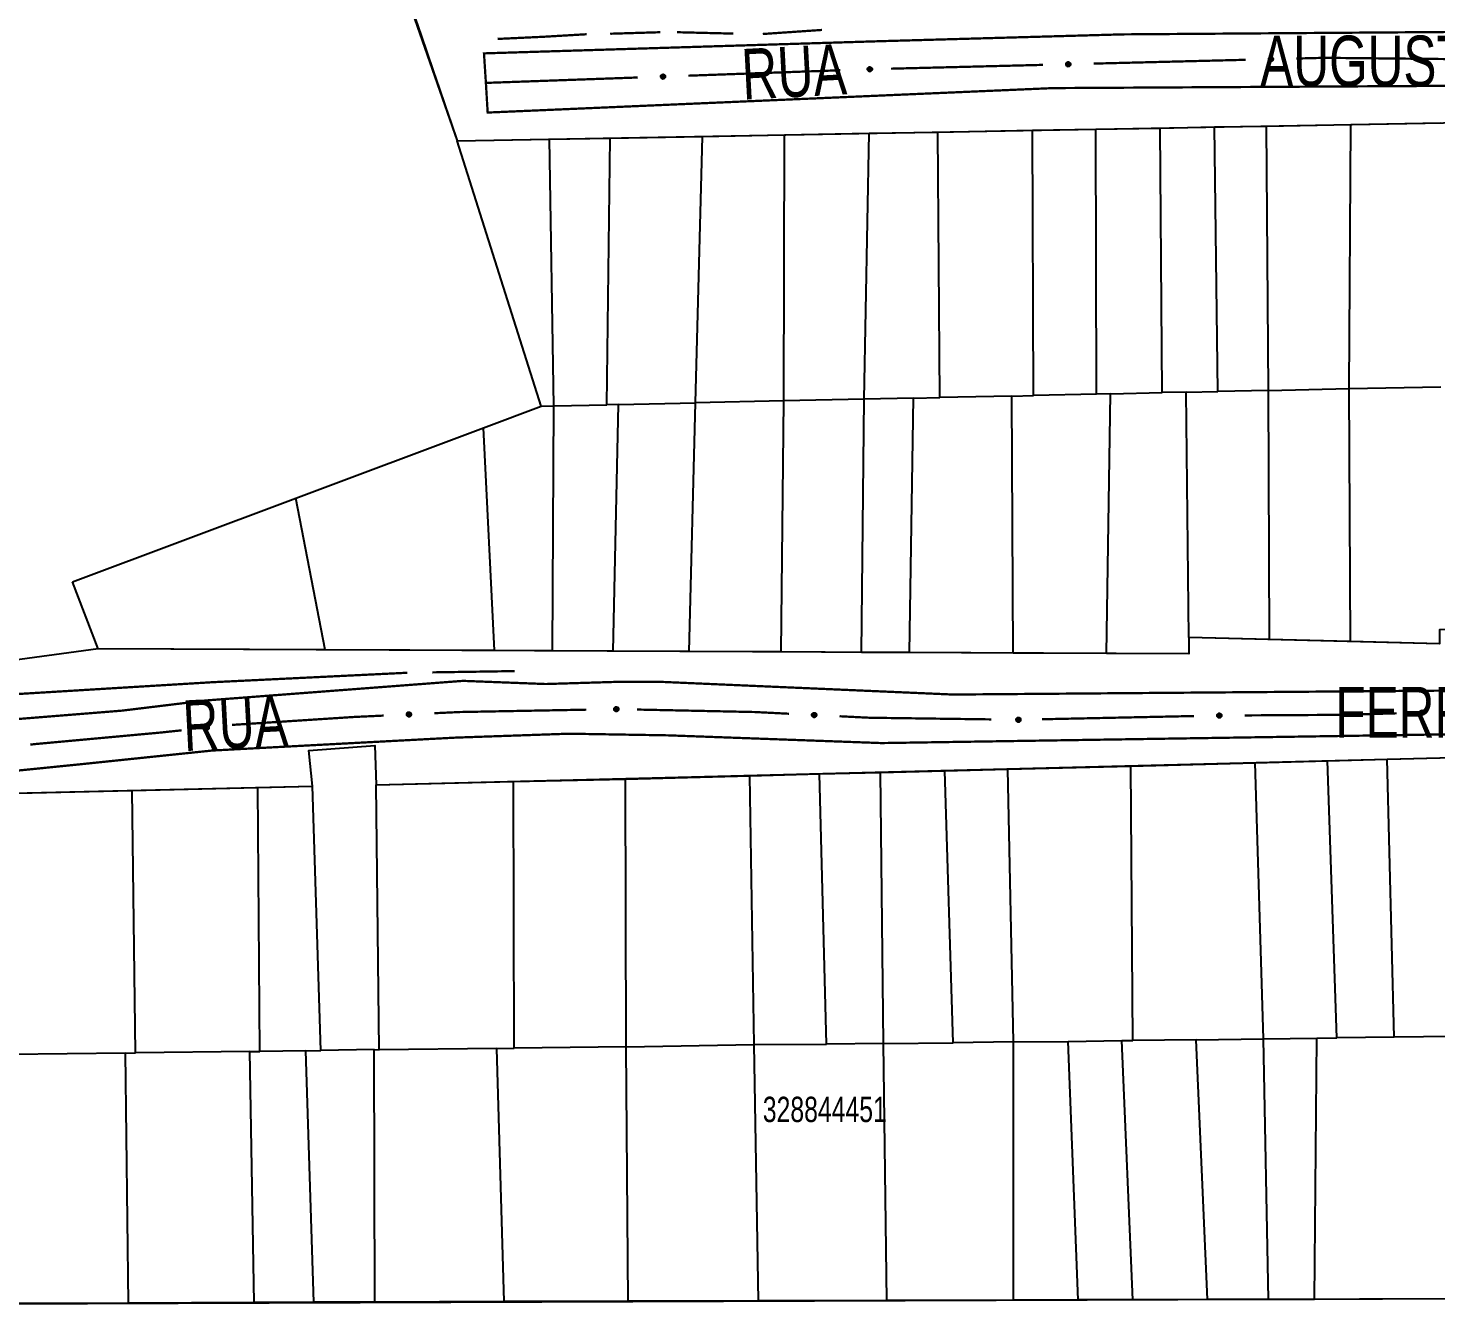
# Model space of a CAD drawing. Extents: x 203614 to 206284, y 4847494 to 4848495.
# Drawn here: x 204349.1 to 204460.2, y 4848022.1 to 4848123.5 of the extents above; entities that cross this region are included whole.
import ezdxf

# ---------------------------------------------------------------- set-up
doc = ezdxf.new("R2010")
doc.units = 0
doc.header["$LTSCALE"] = 1.5
doc.header["$MEASUREMENT"] = 0
doc.linetypes.add('PHANTOMX2', pattern=[5, 2.5, -0.5, 0.5, -0.5, 0.5, -0.5])
for name, color, linetype in [('CD-MALHA-LOTES', 40, 'CONTINUOUS'), ('CD_TXT_QUADRA', 7, 'CONTINUOUS'), ('HD-VALAS-DRENOS', 170, 'CONTINUOUS'), ('RU-QUADRAS', 210, 'CONTINUOUS'), ('SV-EIXO-RUA-N-PAV', 6, 'CONTINUOUS'), ('SV-RUA-NAO-PAV-S-GUIA-C-GUIA', 7, 'PHANTOMX2'), ('SV-TXT-RUA-N-PAV-S-GUIA-C-GUIA', 7, 'CONTINUOUS')]:
    doc.layers.add(name, color=color, linetype=linetype)
doc.styles.add('ARIAL', font='ARIAL.TTF')

msp = doc.modelspace()

# ---------------------------------------------------------------- linework, layer by layer
at = {"layer": 'CD-MALHA-LOTES', "flags": 128}
for points in [[(204379.43, 4848124.79), (204383, 4848114.6)], [(204420.94, 4848115.29), (204428.42, 4848115.43)], [(204428.42, 4848115.43), (204433.41, 4848115.52)], [(204428.48, 4848094.5), (204428.42, 4848115.43)], [(204433.41, 4848115.52), (204438.5, 4848115.61)], [(204433.47, 4848094.61), (204433.41, 4848115.52)], [(204438.5, 4848115.61), (204442.78, 4848115.69)], [(204438.65, 4848094.73), (204438.5, 4848115.61)], [(204442.78, 4848115.69), (204446.87, 4848115.76)], [(204443.04, 4848094.81), (204442.78, 4848115.69)], [(204446.87, 4848115.76), (204453.55, 4848115.89)], [(204447.03, 4848094.9), (204446.87, 4848115.76)], [(204453.41, 4848095.04), (204453.55, 4848115.89)], [(204453.55, 4848115.89), (204460.64, 4848116.01)], [(204383, 4848114.6), (204390.28, 4848114.73)], [(204389.63, 4848093.66), (204383, 4848114.6)], [(204390.28, 4848114.73), (204395.07, 4848114.8)], [(204390.63, 4848093.68), (204390.28, 4848114.73)], [(204394.82, 4848093.77), (204395.07, 4848114.8)], [(204395.07, 4848114.8), (204402.35, 4848114.95)], [(204401.8, 4848093.92), (204402.35, 4848114.95)], [(204402.35, 4848114.95), (204408.83, 4848115.07)], [(204408.78, 4848094.07), (204408.83, 4848115.07)], [(204408.83, 4848115.07), (204415.51, 4848115.19)], [(204415.12, 4848094.21), (204415.51, 4848115.19)], [(204415.51, 4848115.19), (204420.94, 4848115.29)], [(204421.1, 4848094.34), (204420.94, 4848115.29)], [(204419.01, 4848094.29), (204415.12, 4848094.21)], [(204418.7, 4848074.21), (204419.01, 4848094.29)], [(204419.01, 4848094.29), (204421.1, 4848094.34)], [(204426.78, 4848094.46), (204421.1, 4848094.34)], [(204426.78, 4848094.46), (204428.48, 4848094.5)], [(204426.88, 4848074.17), (204426.78, 4848094.46)], [(204433.47, 4848094.61), (204428.48, 4848094.5)], [(204434.56, 4848094.63), (204433.47, 4848094.61)], [(204434.26, 4848074.14), (204434.56, 4848094.63)], [(204434.56, 4848094.63), (204438.65, 4848094.73)], [(204440.55, 4848094.76), (204438.65, 4848094.73)], [(204440.55, 4848094.76), (204443.04, 4848094.81)], [(204440.75, 4848075.41), (204440.55, 4848094.76)], [(204447.03, 4848094.9), (204443.04, 4848094.81)], [(204447.03, 4848094.9), (204453.41, 4848095.04)], [(204447.13, 4848075.25), (204447.03, 4848094.9)], [(204453.41, 4848095.04), (204460.64, 4848095.19)], [(204453.51, 4848075.08), (204453.41, 4848095.04)], [(204385.07, 4848091.95), (204389.63, 4848093.66)], [(204389.63, 4848093.66), (204390.63, 4848093.68)], [(204390.53, 4848074.34), (204390.63, 4848093.68)], [(204390.63, 4848093.68), (204394.82, 4848093.77)], [(204395.72, 4848093.79), (204394.82, 4848093.77)], [(204395.32, 4848074.32), (204395.72, 4848093.79)], [(204395.72, 4848093.79), (204401.8, 4848093.92)], [(204401.3, 4848074.29), (204401.8, 4848093.92)], [(204408.78, 4848094.07), (204401.8, 4848093.92)], [(204408.58, 4848074.26), (204408.78, 4848094.07)], [(204415.12, 4848094.21), (204408.78, 4848094.07)], [(204414.91, 4848074.23), (204415.12, 4848094.21)], [(204370.26, 4848086.4), (204385.07, 4848091.95)], [(204385.94, 4848074.37), (204385.07, 4848091.95)], [(204352.63, 4848079.79), (204370.26, 4848086.4)], [(204372.58, 4848074.43), (204370.26, 4848086.4)], [(204354.66, 4848074.51), (204352.63, 4848079.79)], [(204440.75, 4848075.41), (204440.75, 4848074.11)], [(204447.13, 4848075.25), (204440.75, 4848075.41)], [(204354.66, 4848074.51), (204313.29, 4848068.88)], [(204372.58, 4848074.43), (204354.66, 4848074.51)], [(204385.94, 4848074.37), (204372.58, 4848074.43)], [(204390.53, 4848074.34), (204385.94, 4848074.37)], [(204395.32, 4848074.32), (204390.53, 4848074.34)], [(204401.3, 4848074.29), (204395.32, 4848074.32)], [(204408.58, 4848074.26), (204401.3, 4848074.29)], [(204414.91, 4848074.23), (204408.58, 4848074.26)], [(204418.7, 4848074.21), (204414.91, 4848074.23)], [(204453.51, 4848075.08), (204447.13, 4848075.25)], [(204460.54, 4848074.91), (204453.51, 4848075.08)], [(204426.88, 4848074.17), (204418.7, 4848074.21)], [(204434.26, 4848074.14), (204426.88, 4848074.17)], [(204440.75, 4848074.11), (204434.26, 4848074.14)], [(204371.29, 4848066.49), (204376.5, 4848066.88)], [(204371.58, 4848063.66), (204371.29, 4848066.49)], [(204376.5, 4848066.88), (204376.59, 4848063.77)], [(204436.18, 4848065.26), (204445.99, 4848065.52)], [(204445.99, 4848065.52), (204451.69, 4848065.66)], [(204446.64, 4848043.72), (204445.99, 4848065.52)], [(204451.69, 4848065.66), (204456.4, 4848065.79)], [(204452.43, 4848043.8), (204451.69, 4848065.66)], [(204456.4, 4848065.79), (204476.14, 4848066.3)], [(204456.95, 4848043.85), (204456.4, 4848065.79)], [(204387.44, 4848064.03), (204396.28, 4848064.23)], [(204396.28, 4848064.23), (204406.1, 4848064.49)], [(204396.33, 4848043.1), (204396.28, 4848064.23)], [(204406.1, 4848064.49), (204411.59, 4848064.63)], [(204406.44, 4848043.27), (204406.1, 4848064.49)], [(204411.59, 4848064.63), (204416.4, 4848064.75)], [(204412.14, 4848043.3), (204411.59, 4848064.63)], [(204416.4, 4848064.75), (204421.5, 4848064.88)], [(204416.65, 4848043.35), (204416.4, 4848064.75)], [(204421.5, 4848064.88), (204426.46, 4848065.01)], [(204422.15, 4848043.42), (204421.5, 4848064.88)], [(204426.46, 4848065.01), (204436.18, 4848065.26)], [(204426.91, 4848043.48), (204426.46, 4848065.01)], [(204436.34, 4848043.6), (204436.18, 4848065.26)], [(204347.19, 4848063.09), (204357.35, 4848063.33)], [(204357.35, 4848063.33), (204367.26, 4848063.56)], [(204357.6, 4848042.62), (204357.35, 4848063.33)], [(204367.26, 4848063.56), (204371.58, 4848063.66)], [(204367.42, 4848042.74), (204367.26, 4848063.56)], [(204372.23, 4848042.8), (204371.58, 4848063.66)], [(204376.59, 4848063.77), (204387.44, 4848064.03)], [(204376.84, 4848042.86), (204376.59, 4848063.77)], [(204387.49, 4848042.99), (204387.44, 4848064.03)], [(204396.33, 4848043.1), (204406.44, 4848043.27)], [(204406.44, 4848043.27), (204412.14, 4848043.3)], [(204406.78, 4848023.06), (204406.44, 4848043.27)], [(204416.65, 4848043.35), (204412.14, 4848043.3)], [(204416.65, 4848043.35), (204422.15, 4848043.42)], [(204416.9, 4848023.08), (204416.65, 4848043.35)], [(204426.91, 4848043.48), (204422.15, 4848043.42)], [(204426.91, 4848043.48), (204431.23, 4848043.53)], [(204426.91, 4848023.11), (204426.91, 4848043.48)], [(204431.23, 4848043.53), (204435.45, 4848043.59)], [(204432.01, 4848023.12), (204431.23, 4848043.53)], [(204435.45, 4848043.59), (204436.34, 4848043.6)], [(204436.33, 4848023.13), (204435.45, 4848043.59)], [(204441.34, 4848043.66), (204436.34, 4848043.6)], [(204441.34, 4848043.66), (204446.64, 4848043.72)], [(204442.22, 4848023.15), (204441.34, 4848043.66)], [(204446.64, 4848043.72), (204450.86, 4848043.78)], [(204447.03, 4848023.16), (204446.64, 4848043.72)], [(204450.67, 4848023.17), (204450.86, 4848043.78)], [(204450.86, 4848043.78), (204452.43, 4848043.8)], [(204456.95, 4848043.85), (204452.43, 4848043.8)], [(204468.52, 4848044), (204456.95, 4848043.85)], [(204356.82, 4848042.61), (204347.59, 4848042.49)], [(204356.82, 4848042.61), (204357.6, 4848042.62)], [(204357.06, 4848022.87), (204356.82, 4848042.61)], [(204366.63, 4848042.73), (204357.6, 4848042.62)], [(204366.63, 4848042.73), (204367.42, 4848042.74)], [(204366.97, 4848022.92), (204366.63, 4848042.73)], [(204371.05, 4848042.78), (204367.42, 4848042.74)], [(204371.05, 4848042.78), (204372.23, 4848042.8)], [(204371.69, 4848022.94), (204371.05, 4848042.78)], [(204376.45, 4848042.88), (204372.23, 4848042.8)], [(204376.45, 4848042.88), (204376.84, 4848042.86)], [(204376.5, 4848022.96), (204376.45, 4848042.88)], [(204386.12, 4848042.97), (204376.84, 4848042.86)], [(204386.12, 4848042.97), (204387.49, 4848042.99)], [(204386.71, 4848023), (204386.12, 4848042.97)], [(204396.33, 4848043.1), (204387.49, 4848042.99)], [(204396.48, 4848023.03), (204396.33, 4848043.1)], [(204426.91, 4848023.11), (204416.9, 4848023.08)], [(204432.01, 4848023.12), (204426.91, 4848023.11)], [(204436.33, 4848023.13), (204432.01, 4848023.12)], [(204442.22, 4848023.15), (204436.33, 4848023.13)], [(204447.03, 4848023.16), (204442.22, 4848023.15)], [(204450.67, 4848023.17), (204447.03, 4848023.16)], [(204461.41, 4848023.2), (204450.67, 4848023.17)], [(204357.06, 4848022.87), (204347.14, 4848022.83)], [(204366.97, 4848022.92), (204357.06, 4848022.87)], [(204371.69, 4848022.94), (204366.97, 4848022.92)], [(204376.5, 4848022.96), (204371.69, 4848022.94)], [(204386.71, 4848023), (204376.5, 4848022.96)], [(204396.48, 4848023.03), (204386.71, 4848023)], [(204406.78, 4848023.06), (204396.48, 4848023.03)], [(204416.9, 4848023.08), (204406.78, 4848023.06)]]:
    msp.add_lwpolyline(points, dxfattribs=at)
at = {"layer": 'HD-VALAS-DRENOS', "const_width": 0.18, "flags": 128}
for points in [[(204399.04, 4848123.17), (204395.07, 4848123.05)], [(204404.8, 4848123.06), (204400.35, 4848123.17)], [(204411.79, 4848123.35), (204407.12, 4848123.03)], [(204393.21, 4848123.01), (204389.8, 4848122.81), (204386.18, 4848122.64)], [(204379.06, 4848072.62), (204363.62, 4848071.87), (204344.83, 4848070.73), (204324.58, 4848068.64)], [(204387.52, 4848072.75), (204381.03, 4848072.65)]]:
    msp.add_lwpolyline(points, dxfattribs=at)
at = {"layer": 'RU-QUADRAS', "color": 6, "linetype": 'Continuous'}
msp.add_lwpolyline([(204636.99, 4848403.78), (204541.45, 4848208.36), (204354.68, 4848203.82, 0.0130188012), (204383, 4848114.6), (204492.56, 4848116.6), (204492.76, 4848095.75), (204490.96, 4848095.85), (204490.96, 4848077.3), (204460.54, 4848076), (204460.54, 4848074.91), (204440.75, 4848075.41), (204440.75, 4848074.11), (204354.66, 4848074.51), (204313.29, 4848068.88), (204220.69, 4848038.65)], format="xyb", dxfattribs=at)
msp.add_lwpolyline([(204296, 4848056.97), (204316.71, 4848057.66), (204316.37, 4848062.37), (204371.58, 4848063.66), (204371.29, 4848066.49), (204376.5, 4848066.88), (204376.59, 4848063.77), (204476.14, 4848066.3), (204461.41, 4848023.2), (204296.39, 4848022.61)], close=True, dxfattribs=at)
at = {"layer": 'SV-EIXO-RUA-N-PAV', "const_width": 0.18, "flags": 128}
for points in [[(204433.235218, 4848120.692739), (204445.231451, 4848120.993398)], [(204449.230195, 4848121.093618), (204451.229567, 4848121.143727)], [(204451.229567, 4848121.143727), (204451.48, 4848121.15)], [(204451.48, 4848121.15), (204461.228978, 4848121.050263)], [(204401.249853, 4848119.739749), (204413.242242, 4848120.16706)], [(204417.24024, 4848120.291861), (204429.236473, 4848120.59252)], [(204385.26, 4848119.17), (204397.252389, 4848119.597312)], [(204383.2, 4848069.52), (204393.18522, 4848069.705813)], [(204397.184449, 4848069.715785), (204406.182453, 4848069.526262)], [(204365.32, 4848068.51), (204374.197431, 4848069.087547)], [(204374.197431, 4848069.087547), (204374.85, 4848069.13)], [(204374.85, 4848069.13), (204377.193497, 4848069.239457)], [(204381.189141, 4848069.426081), (204383.186963, 4848069.519393)], [(204383.186963, 4848069.519393), (204383.2, 4848069.52)], [(204406.182453, 4848069.526262), (204406.48, 4848069.52)], [(204406.48, 4848069.52), (204409.179053, 4848069.385792)], [(204413.174117, 4848069.187142), (204415.171649, 4848069.087817)], [(204415.171649, 4848069.087817), (204415.53, 4848069.07)], [(204415.53, 4848069.07), (204425.170316, 4848068.938945)], [(204429.169698, 4848068.949679), (204441.166996, 4848069.204288)], [(204445.166577, 4848069.253779), (204452.166453, 4848069.295416)], [(204452.166453, 4848069.295416), (204452.94, 4848069.3)], [(204452.94, 4848069.3), (204457.164762, 4848069.419062)], [(204349.77, 4848067), (204359.249906, 4848067.869717)], [(204359.249906, 4848067.869717), (204359.58, 4848067.9)], [(204359.58, 4848067.9), (204361.239177, 4848068.076324)], [(204365.216779, 4848068.499032), (204365.32, 4848068.51)], [(204349.29232, 4848066.950078), (204349.77, 4848067)]]:
    msp.add_lwpolyline(points, dxfattribs=at)
at = {"layer": 'SV-EIXO-RUA-N-PAV', "flags": 128}
for points in [[(204447.084429, 4848121.149954), (204447.11763, 4848121.185867), (204447.153508, 4848121.209944), (204447.189212, 4848121.221412), (204447.223405, 4848121.223319), (204447.258606, 4848121.22133), (204447.293653, 4848121.211495), (204447.330134, 4848121.191963), (204447.366393, 4848121.158911), (204447.388642, 4848121.120537), (204447.401758, 4848121.086135), (204447.4058, 4848121.050595), (204447.403295, 4848121.016431), (204447.391875, 4848120.980364), (204447.37172, 4848120.943587), (204447.337603, 4848120.907931), (204447.302267, 4848120.884569), (204447.267441, 4848120.874383), (204447.231686, 4848120.870546), (204447.195773, 4848120.873007), (204447.161425, 4848120.882859), (204447.124434, 4848120.903219), (204447.089687, 4848120.937359), (204447.065984, 4848120.972336), (204447.055312, 4848121.00701), (204447.052327, 4848121.042296), (204447.053892, 4848121.077626), (204447.062311, 4848121.113268), (204447.084429, 4848121.149954)], [(204399.103612, 4848119.773425), (204399.136431, 4848119.809686), (204399.172053, 4848119.83414), (204399.207634, 4848119.845985), (204399.241805, 4848119.848253), (204399.277025, 4848119.846636), (204399.312174, 4848119.837172), (204399.348859, 4848119.818026), (204399.385466, 4848119.785359), (204399.408118, 4848119.747221), (204399.421597, 4848119.712959), (204399.426013, 4848119.677464), (204399.423869, 4848119.643276), (204399.412831, 4848119.60709), (204399.393065, 4848119.570103), (204399.359326, 4848119.534089), (204399.324239, 4848119.510354), (204399.289523, 4848119.499801), (204399.253811, 4848119.495587), (204399.217874, 4848119.497668), (204399.183424, 4848119.507158), (204399.146219, 4848119.527126), (204399.111114, 4848119.560897), (204399.087043, 4848119.595622), (204399.076005, 4848119.630181), (204399.072648, 4848119.665433), (204399.07384, 4848119.700778), (204399.081883, 4848119.736507), (204399.103612, 4848119.773425)], [(204415.423607, 4848120.356446), (204415.456807, 4848120.392359), (204415.492685, 4848120.416436), (204415.528389, 4848120.427904), (204415.562582, 4848120.429811), (204415.597783, 4848120.427822), (204415.63283, 4848120.417987), (204415.669311, 4848120.398455), (204415.705571, 4848120.365403), (204415.727819, 4848120.327029), (204415.740935, 4848120.292627), (204415.744977, 4848120.257087), (204415.742472, 4848120.222923), (204415.731052, 4848120.186856), (204415.710897, 4848120.150079), (204415.67678, 4848120.114423), (204415.641444, 4848120.091061), (204415.606618, 4848120.080875), (204415.570863, 4848120.077038), (204415.53495, 4848120.079499), (204415.500603, 4848120.089351), (204415.463611, 4848120.109711), (204415.428865, 4848120.143851), (204415.405161, 4848120.178828), (204415.394489, 4848120.213502), (204415.391504, 4848120.248788), (204415.393069, 4848120.284118), (204415.401489, 4848120.31976), (204415.423607, 4848120.356446)], [(204431.089452, 4848120.749076), (204431.122653, 4848120.784989), (204431.158531, 4848120.809065), (204431.194235, 4848120.820533), (204431.228428, 4848120.822441), (204431.263628, 4848120.820452), (204431.298676, 4848120.810617), (204431.335157, 4848120.791085), (204431.371416, 4848120.758033), (204431.393665, 4848120.719658), (204431.406781, 4848120.685256), (204431.410822, 4848120.649716), (204431.408318, 4848120.615553), (204431.396898, 4848120.579485), (204431.376743, 4848120.542709), (204431.342625, 4848120.507053), (204431.30729, 4848120.48369), (204431.272464, 4848120.473504), (204431.236709, 4848120.469667), (204431.200796, 4848120.472128), (204431.166448, 4848120.481981), (204431.129457, 4848120.50234), (204431.09471, 4848120.536481), (204431.071006, 4848120.571458), (204431.060334, 4848120.606131), (204431.057349, 4848120.641417), (204431.058915, 4848120.676748), (204431.067334, 4848120.71239), (204431.089452, 4848120.749076)], [(204395.418669, 4848069.863082), (204395.45349, 4848069.897426), (204395.49044, 4848069.919823), (204395.526635, 4848069.929633), (204395.560879, 4848069.929962), (204395.595951, 4848069.926353), (204395.630508, 4848069.914912), (204395.666049, 4848069.893719), (204395.700747, 4848069.859031), (204395.721202, 4848069.819671), (204395.732719, 4848069.784701), (204395.735118, 4848069.749013), (204395.73104, 4848069.715001), (204395.71797, 4848069.679498), (204395.696141, 4848069.64369), (204395.660416, 4848069.609645), (204395.624041, 4848069.587936), (204395.588783, 4848069.579367), (204395.552889, 4848069.577182), (204395.517127, 4848069.581296), (204395.48327, 4848069.592721), (204395.447257, 4848069.614765), (204395.414121, 4848069.65047), (204395.392055, 4848069.686503), (204395.382993, 4848069.721632), (204395.381638, 4848069.757018), (204395.38483, 4848069.792239), (204395.394884, 4848069.827455), (204395.418669, 4848069.863082)], [(204379.042659, 4848069.436026), (204379.075076, 4848069.472649), (204379.110425, 4848069.497495), (204379.145873, 4848069.509732), (204379.180016, 4848069.512378), (204379.215252, 4848069.511151), (204379.250504, 4848069.502076), (204379.287398, 4848069.483336), (204379.324364, 4848069.451076), (204379.347436, 4848069.413191), (204379.361293, 4848069.379081), (204379.366102, 4848069.343636), (204379.364336, 4848069.309427), (204379.353698, 4848069.273121), (204379.334343, 4848069.235917), (204379.301004, 4848069.199532), (204379.266182, 4848069.175411), (204379.231584, 4848069.164475), (204379.19592, 4848069.159866), (204379.159963, 4848069.16155), (204379.12541, 4848069.170658), (204379.087987, 4848069.190214), (204379.052511, 4848069.223595), (204379.028057, 4848069.258051), (204379.016638, 4848069.292486), (204379.012891, 4848069.3277), (204379.013692, 4848069.363055), (204379.021339, 4848069.398871), (204379.042659, 4848069.436026)], [(204411.038548, 4848069.403547), (204411.074338, 4848069.436881), (204411.111914, 4848069.458211), (204411.148374, 4848069.466981), (204411.182614, 4848069.46633), (204411.217568, 4848069.461719), (204411.251783, 4848069.449294), (204411.286704, 4848069.427092), (204411.320394, 4848069.391425), (204411.339715, 4848069.351496), (204411.350226, 4848069.316211), (204411.351602, 4848069.280468), (204411.346553, 4848069.246587), (204411.332472, 4848069.211473), (204411.309627, 4848069.176304), (204411.272943, 4848069.143296), (204411.235961, 4848069.122637), (204411.200472, 4848069.11508), (204411.16453, 4848069.113923), (204411.128901, 4848069.119059), (204411.095385, 4848069.131449), (204411.060017, 4848069.154514), (204411.027917, 4848069.191153), (204411.006891, 4848069.227803), (204410.998838, 4848069.263176), (204410.998496, 4848069.298587), (204411.002695, 4848069.333702), (204411.013753, 4848069.368616), (204411.038548, 4848069.403547)], [(204427.154016, 4848069.017007), (204427.187354, 4848069.052793), (204427.223325, 4848069.076731), (204427.259072, 4848069.088062), (204427.293272, 4848069.089838), (204427.328465, 4848069.087714), (204427.363475, 4848069.077745), (204427.39988, 4848069.058073), (204427.436013, 4848069.024882), (204427.458114, 4848068.986422), (204427.471097, 4848068.95197), (204427.475003, 4848068.916415), (204427.472367, 4848068.882261), (204427.460809, 4848068.846238), (204427.440513, 4848068.809539), (204427.406259, 4848068.774014), (204427.370833, 4848068.750788), (204427.335969, 4848068.740736), (204427.300199, 4848068.737036), (204427.264296, 4848068.739635), (204427.229987, 4848068.749619), (204427.193073, 4848068.77012), (204427.158458, 4848068.804394), (204427.134889, 4848068.839461), (204427.12435, 4848068.874176), (204427.1215, 4848068.909473), (204427.123201, 4848068.944797), (204427.131758, 4848068.980407), (204427.154016, 4848069.017007)], [(204443.022279, 4848069.351107), (204443.05616, 4848069.386379), (204443.092492, 4848069.409766), (204443.128408, 4848069.42055), (204443.162631, 4848069.421803), (204443.197788, 4848069.419142), (204443.232641, 4848069.408639), (204443.268742, 4848069.388414), (204443.304363, 4848069.354675), (204443.325874, 4848069.315882), (204443.33833, 4848069.281236), (204443.341692, 4848069.245625), (204443.338535, 4848069.211516), (204443.326428, 4848069.175673), (204443.305574, 4848069.139289), (204443.270782, 4848069.104291), (204443.235006, 4848069.081608), (204443.199992, 4848069.072089), (204443.16417, 4848069.068936), (204443.128311, 4848069.072083), (204443.094158, 4848069.08259), (204443.057562, 4848069.103653), (204443.023474, 4848069.138451), (204443.000443, 4848069.173874), (204442.990436, 4848069.208745), (204442.988125, 4848069.244082), (204442.990365, 4848069.279376), (204442.999465, 4848069.314851), (204443.022279, 4848069.351107)], [(204459.017244, 4848069.581393), (204459.050332, 4848069.617409), (204459.086135, 4848069.641598), (204459.121803, 4848069.653177), (204459.15599, 4848069.655191), (204459.191197, 4848069.653312), (204459.226274, 4848069.643586), (204459.262816, 4848069.624168), (204459.299178, 4848069.591229), (204459.321546, 4848069.552924), (204459.33477, 4848069.518563), (204459.338922, 4848069.483036), (204459.336524, 4848069.448865), (204459.325216, 4848069.412762), (204459.305176, 4848069.375923), (204459.27117, 4848069.340161), (204459.235907, 4848069.316688), (204459.201113, 4848069.306394), (204459.165371, 4848069.302445), (204459.12945, 4848069.304794), (204459.095072, 4848069.31454), (204459.058017, 4848069.334784), (204459.023164, 4848069.368815), (204458.999352, 4848069.403718), (204458.988572, 4848069.438359), (204458.985477, 4848069.473635), (204458.986932, 4848069.50897), (204458.99524, 4848069.544639), (204459.017244, 4848069.581393)], [(204363.073469, 4848068.381958), (204363.103663, 4848068.420434), (204363.13748, 4848068.447329), (204363.172141, 4848068.461642), (204363.206069, 4848068.466303), (204363.241315, 4848068.467163), (204363.277042, 4848068.460189), (204363.314981, 4848068.443666), (204363.35379, 4848068.413649), (204363.379064, 4848068.377196), (204363.394914, 4848068.343965), (204363.401812, 4848068.308867), (204363.402073, 4848068.274613), (204363.393602, 4848068.237741), (204363.376482, 4848068.199458), (204363.345355, 4848068.161164), (204363.31202, 4848068.135025), (204363.278131, 4848068.122061), (204363.242802, 4848068.11535), (204363.206808, 4848068.114904), (204363.171777, 4848068.121951), (204363.133262, 4848068.139258), (204363.095873, 4848068.170482), (204363.069423, 4848068.203431), (204363.055987, 4848068.23713), (204363.050163, 4848068.27206), (204363.048871, 4848068.307401), (204363.054385, 4848068.343607), (204363.073469, 4848068.381958)]]:
    msp.add_lwpolyline(points, close=True, dxfattribs=at)
for points in [[(204447.052327, 4848121.042296), (204447.401758, 4848121.086135)], [(204447.053892, 4848121.077626), (204447.388642, 4848121.120537)], [(204447.055312, 4848121.00701), (204447.4058, 4848121.050595)], [(204447.056427, 4848121.024286), (204447.402086, 4848121.065708)], [(204447.056868, 4848121.061151), (204447.390182, 4848121.104994)], [(204447.062311, 4848121.113268), (204447.366393, 4848121.158911)], [(204447.062834, 4848121.095424), (204447.372924, 4848121.14005)], [(204447.064136, 4848120.988991), (204447.401543, 4848121.032936)], [(204447.065984, 4848120.972336), (204447.403295, 4848121.016431)], [(204447.074256, 4848121.129834), (204447.344788, 4848121.173468)], [(204447.08003, 4848120.9539), (204447.392883, 4848120.99723)], [(204447.084429, 4848121.149954), (204447.330134, 4848121.191963)], [(204447.089687, 4848120.937359), (204447.391875, 4848120.980364)], [(204447.103309, 4848121.168781), (204447.304511, 4848121.201123)], [(204447.110861, 4848120.921914), (204447.378767, 4848120.961388)], [(204447.11763, 4848121.185867), (204447.293653, 4848121.211495)], [(204447.124434, 4848120.903219), (204447.37172, 4848120.943587)], [(204447.138023, 4848121.19968), (204447.267304, 4848121.215205)], [(204447.148375, 4848120.895556), (204447.346917, 4848120.925101)], [(204447.153508, 4848121.209944), (204447.258606, 4848121.22133)], [(204447.161425, 4848120.882859), (204447.337603, 4848120.907931)], [(204447.182922, 4848120.878677), (204447.313533, 4848120.8956)], [(204399.081883, 4848119.736507), (204399.385466, 4848119.785359)], [(204399.093651, 4848119.753199), (204399.363707, 4848119.799687)], [(204399.103612, 4848119.773425), (204399.348859, 4848119.818026)], [(204399.122291, 4848119.79245), (204399.323141, 4848119.826915)], [(204399.136431, 4848119.809686), (204399.312174, 4848119.837172)], [(204399.156677, 4848119.823714), (204399.285788, 4848119.840603)], [(204399.172053, 4848119.83414), (204399.277025, 4848119.846636)], [(204415.391504, 4848120.248788), (204415.740935, 4848120.292627)], [(204415.393069, 4848120.284118), (204415.727819, 4848120.327029)], [(204415.394489, 4848120.213502), (204415.744977, 4848120.257087)], [(204415.395604, 4848120.230778), (204415.741264, 4848120.2722)], [(204415.396045, 4848120.267643), (204415.729359, 4848120.311486)], [(204415.401489, 4848120.31976), (204415.705571, 4848120.365403)], [(204415.402011, 4848120.301917), (204415.712101, 4848120.346542)], [(204415.403314, 4848120.195483), (204415.74072, 4848120.239428)], [(204415.405161, 4848120.178828), (204415.742472, 4848120.222923)], [(204415.413433, 4848120.336327), (204415.683965, 4848120.379961)], [(204415.419208, 4848120.160393), (204415.73206, 4848120.203722)], [(204415.423607, 4848120.356446), (204415.669311, 4848120.398455)], [(204415.428865, 4848120.143851), (204415.731052, 4848120.186856)], [(204415.442486, 4848120.375273), (204415.643688, 4848120.407615)], [(204415.450038, 4848120.128406), (204415.717944, 4848120.16788)], [(204415.456807, 4848120.392359), (204415.63283, 4848120.417987)], [(204415.463611, 4848120.109711), (204415.710897, 4848120.150079)], [(204415.4772, 4848120.406172), (204415.606482, 4848120.421697)], [(204415.487552, 4848120.102048), (204415.686095, 4848120.131593)], [(204415.492685, 4848120.416436), (204415.597783, 4848120.427822)], [(204415.500603, 4848120.089351), (204415.67678, 4848120.114423)], [(204415.522099, 4848120.085169), (204415.65271, 4848120.102092)], [(204415.53495, 4848120.079499), (204415.641444, 4848120.091061)], [(204431.057349, 4848120.641417), (204431.406781, 4848120.685256)], [(204431.058915, 4848120.676748), (204431.393665, 4848120.719658)], [(204431.060334, 4848120.606131), (204431.410822, 4848120.649716)], [(204431.06145, 4848120.623408), (204431.407109, 4848120.66483)], [(204431.061891, 4848120.660273), (204431.395205, 4848120.704115)], [(204431.067334, 4848120.71239), (204431.371416, 4848120.758033)], [(204431.067857, 4848120.694546), (204431.377947, 4848120.739171)], [(204431.069159, 4848120.588112), (204431.406566, 4848120.632057)], [(204431.071006, 4848120.571458), (204431.408318, 4848120.615553)], [(204431.079279, 4848120.728956), (204431.34981, 4848120.77259)], [(204431.085053, 4848120.553022), (204431.397906, 4848120.596352)], [(204431.089452, 4848120.749076), (204431.335157, 4848120.791085)], [(204431.09471, 4848120.536481), (204431.396898, 4848120.579485)], [(204431.108331, 4848120.767903), (204431.309534, 4848120.800244)], [(204431.115884, 4848120.521036), (204431.38379, 4848120.560509)], [(204431.122653, 4848120.784989), (204431.298676, 4848120.810617)], [(204431.129457, 4848120.50234), (204431.376743, 4848120.542709)], [(204431.143046, 4848120.798802), (204431.272327, 4848120.814326)], [(204431.153398, 4848120.494677), (204431.35194, 4848120.524222)], [(204431.158531, 4848120.809065), (204431.263628, 4848120.820452)], [(204431.166448, 4848120.481981), (204431.342625, 4848120.507053)], [(204431.187945, 4848120.477799), (204431.318556, 4848120.494722)], [(204431.200796, 4848120.472128), (204431.30729, 4848120.48369)], [(204447.195773, 4848120.873007), (204447.302267, 4848120.884569)], [(204399.072648, 4848119.665433), (204399.421597, 4848119.712959)], [(204399.07384, 4848119.700778), (204399.408118, 4848119.747221)], [(204399.076005, 4848119.630181), (204399.426013, 4848119.677464)], [(204399.076938, 4848119.647468), (204399.422141, 4848119.692538)], [(204399.07699, 4848119.684336), (204399.409822, 4848119.731695)], [(204399.082593, 4848119.71867), (204399.392195, 4848119.766567)], [(204399.08502, 4848119.612256), (204399.421943, 4848119.659761)], [(204399.087043, 4848119.595622), (204399.423869, 4848119.643276)], [(204399.101283, 4848119.577336), (204399.413661, 4848119.623966)], [(204399.111114, 4848119.560897), (204399.412831, 4848119.60709)], [(204399.13245, 4848119.545677), (204399.399924, 4848119.587977)], [(204399.146219, 4848119.527126), (204399.393065, 4848119.570103)], [(204399.17024, 4848119.519716), (204399.36846, 4848119.551355)], [(204399.183424, 4848119.507158), (204399.359326, 4848119.534089)], [(204399.204963, 4848119.503203), (204399.335389, 4848119.521504)], [(204399.217874, 4848119.497668), (204399.324239, 4848119.510354)], [(204395.381638, 4848069.757018), (204395.732719, 4848069.784701)], [(204395.38483, 4848069.792239), (204395.721202, 4848069.819671)], [(204395.387044, 4848069.775644), (204395.722025, 4848069.804074)], [(204395.394583, 4848069.809606), (204395.706401, 4848069.839888)], [(204395.394884, 4848069.827455), (204395.700747, 4848069.859031)], [(204395.407579, 4848069.843453), (204395.679835, 4848069.874568)], [(204395.418669, 4848069.863082), (204395.666049, 4848069.893719)], [(204395.438397, 4848069.881019), (204395.640876, 4848069.90405)], [(204395.45349, 4848069.897426), (204395.630508, 4848069.914912)], [(204395.474499, 4848069.910284), (204395.604358, 4848069.919833)], [(204395.49044, 4848069.919823), (204395.595951, 4848069.926353)], [(204379.012891, 4848069.3277), (204379.361293, 4848069.379081)], [(204379.013692, 4848069.363055), (204379.347436, 4848069.413191)], [(204379.016638, 4848069.292486), (204379.366102, 4848069.343636)], [(204379.017024, 4848069.346649), (204379.349312, 4848069.397685)], [(204379.017379, 4848069.309783), (204379.362063, 4848069.358666)], [(204379.021339, 4848069.398871), (204379.324364, 4848069.451076)], [(204379.022247, 4848069.381043), (204379.331301, 4848069.43236)], [(204379.02585, 4848069.274662), (204379.362228, 4848069.32589)], [(204379.028057, 4848069.258051), (204379.364336, 4848069.309427)], [(204379.032923, 4848069.415692), (204379.302448, 4848069.465163)], [(204379.042498, 4848069.239924), (204379.354342, 4848069.290005)], [(204379.042659, 4848069.436026), (204379.287398, 4848069.483336)], [(204379.052511, 4848069.223595), (204379.353698, 4848069.273121)], [(204379.061127, 4848069.455257), (204379.261583, 4848069.49194)], [(204379.074013, 4848069.208611), (204379.341003, 4848069.253866)], [(204379.075076, 4848069.472649), (204379.250504, 4848069.502076)], [(204379.087987, 4848069.190214), (204379.334343, 4848069.235917)], [(204379.095165, 4848069.486899), (204379.224081, 4848069.505215)], [(204379.110425, 4848069.497495), (204379.215252, 4848069.511151)], [(204379.112088, 4848069.18307), (204379.309946, 4848069.216899)], [(204379.12541, 4848069.170658), (204379.301004, 4848069.199532)], [(204379.146992, 4848069.166942), (204379.277207, 4848069.186684)], [(204379.159963, 4848069.16155), (204379.266182, 4848069.175411)], [(204395.382993, 4848069.721632), (204395.735118, 4848069.749013)], [(204395.384904, 4848069.738839), (204395.732105, 4848069.764282)], [(204395.390978, 4848069.703225), (204395.730051, 4848069.731569)], [(204395.392055, 4848069.686503), (204395.73104, 4848069.715001)], [(204395.405237, 4848069.66744), (204395.719755, 4848069.6963)], [(204395.414121, 4848069.65047), (204395.71797, 4848069.679498)], [(204395.43456, 4848069.634066), (204395.704001, 4848069.661147)], [(204395.447257, 4848069.614765), (204395.696141, 4848069.64369)], [(204395.470819, 4848069.606006), (204395.670513, 4848069.626367)], [(204395.48327, 4848069.592721), (204395.660416, 4848069.609645)], [(204395.504551, 4848069.587553), (204395.635804, 4848069.598436)], [(204395.517127, 4848069.581296), (204395.624041, 4848069.587936)], [(204410.998496, 4848069.298587), (204411.350226, 4848069.316211)], [(204410.998838, 4848069.263176), (204411.351602, 4848069.280468)], [(204411.001241, 4848069.280322), (204411.349028, 4848069.295817)], [(204411.002695, 4848069.333702), (204411.339715, 4848069.351496)], [(204411.004433, 4848069.31705), (204411.34009, 4848069.335882)], [(204411.006293, 4848069.244549), (204411.346039, 4848069.263177)], [(204411.006891, 4848069.227803), (204411.346553, 4848069.246587)], [(204411.012941, 4848069.350783), (204411.325498, 4848069.372129)], [(204411.013753, 4848069.368616), (204411.320394, 4848069.391425)], [(204411.019522, 4848069.20837), (204411.334737, 4848069.228217)], [(204411.026901, 4848069.384244), (204411.299936, 4848069.407555)], [(204411.027917, 4848069.191153), (204411.332472, 4848069.211473)], [(204411.038548, 4848069.403547), (204411.286704, 4848069.427092)], [(204411.047878, 4848069.174171), (204411.317984, 4848069.193529)], [(204411.058781, 4848069.420912), (204411.261836, 4848069.43814)], [(204411.060017, 4848069.154514), (204411.309627, 4848069.176304)], [(204411.074338, 4848069.436881), (204411.251783, 4848069.449294)], [(204411.08332, 4848069.145084), (204411.283514, 4848069.159722)], [(204411.095385, 4848069.131449), (204411.272943, 4848069.143296)], [(204411.095706, 4848069.449133), (204411.225785, 4848069.454961)], [(204411.111914, 4848069.458211), (204411.217568, 4848069.461719)], [(204411.11651, 4848069.125673), (204411.24802, 4848069.132796)], [(204411.128901, 4848069.119059), (204411.235961, 4848069.122637)], [(204427.1215, 4848068.909473), (204427.471097, 4848068.95197)], [(204427.123201, 4848068.944797), (204427.458114, 4848068.986422)], [(204427.12435, 4848068.874176), (204427.475003, 4848068.916415)], [(204427.125532, 4848068.891448), (204427.471348, 4848068.931543)], [(204427.126114, 4848068.928311), (204427.459594, 4848068.970874)], [(204427.131758, 4848068.980407), (204427.436013, 4848069.024882)], [(204427.132212, 4848068.962561), (204427.442471, 4848069.005996)], [(204427.133106, 4848068.856123), (204427.470678, 4848068.898773)], [(204427.134889, 4848068.839461), (204427.472367, 4848068.882261)], [(204427.143766, 4848068.996927), (204427.414463, 4848069.039522)], [(204427.148865, 4848068.820972), (204427.461881, 4848068.863101)], [(204427.154016, 4848069.017007), (204427.39988, 4848069.058073)], [(204427.158458, 4848068.804394), (204427.460809, 4848068.846238)], [(204427.172968, 4848069.035762), (204427.374293, 4848069.067331)], [(204427.179572, 4848068.788868), (204427.447628, 4848068.827312)], [(204427.187354, 4848069.052793), (204427.363475, 4848069.077745)], [(204427.193073, 4848068.77012), (204427.440513, 4848068.809539)], [(204427.2078, 4848069.066527), (204427.33714, 4848069.081556)], [(204427.216985, 4848068.762365), (204427.415639, 4848068.791148)], [(204427.223325, 4848069.076731), (204427.328465, 4848069.087714)], [(204427.229987, 4848068.749619), (204427.406259, 4848068.774014)], [(204427.251467, 4848068.745354), (204427.382142, 4848068.761776)], [(204427.264296, 4848068.739635), (204427.370833, 4848068.750788)], [(204442.988125, 4848069.244082), (204443.33833, 4848069.281236)], [(204442.990365, 4848069.279376), (204443.325874, 4848069.315882)], [(204442.990436, 4848069.208745), (204443.341692, 4848069.245625)], [(204442.991881, 4848069.225998), (204443.338269, 4848069.260807)], [(204442.993026, 4848069.262847), (204443.327117, 4848069.300313)], [(204442.998914, 4848069.190561), (204443.337099, 4848069.228051)], [(204442.999465, 4848069.314851), (204443.304363, 4848069.354675)], [(204442.999646, 4848069.297), (204443.310532, 4848069.335692)], [(204443.000443, 4848069.173874), (204443.338535, 4848069.211516)], [(204443.011723, 4848069.331186), (204443.283039, 4848069.369642)], [(204443.014135, 4848069.155174), (204443.327758, 4848069.192517)], [(204443.022279, 4848069.351107), (204443.268742, 4848069.388414)], [(204443.023474, 4848069.138451), (204443.326428, 4848069.175673)], [(204443.041515, 4848069.36957), (204443.243298, 4848069.398061)], [(204443.044349, 4848069.122604), (204443.31296, 4848069.156951)], [(204443.05616, 4848069.386379), (204443.232641, 4848069.408639)], [(204443.057562, 4848069.103653), (204443.305574, 4848069.139289)], [(204443.076813, 4848069.3998), (204443.206368, 4848069.412852)], [(204443.081352, 4848069.095533), (204443.280423, 4848069.121279)], [(204443.092492, 4848069.409766), (204443.197788, 4848069.419142)], [(204443.094158, 4848069.08259), (204443.270782, 4848069.104291)], [(204443.11557, 4848069.077998), (204443.246481, 4848069.092422)], [(204443.128311, 4848069.072083), (204443.235006, 4848069.081608)], [(204458.985477, 4848069.473635), (204459.33477, 4848069.518563)], [(204458.986932, 4848069.50897), (204459.321546, 4848069.552924)], [(204458.988572, 4848069.438359), (204459.338922, 4848069.483036)], [(204458.989633, 4848069.455639), (204459.335162, 4848069.498138)], [(204458.989959, 4848069.492505), (204459.323135, 4848069.537386)], [(204458.99524, 4848069.544639), (204459.299178, 4848069.591229)], [(204458.995818, 4848069.526796), (204459.305768, 4848069.572388)], [(204458.997452, 4848069.420367), (204459.33472, 4848069.465364)], [(204458.999352, 4848069.403718), (204459.336524, 4848069.448865)], [(204459.007133, 4848069.561242), (204459.277527, 4848069.605719)], [(204459.013456, 4848069.385327), (204459.326172, 4848069.429631)], [(204459.017244, 4848069.581393), (204459.262816, 4848069.624168)], [(204459.023164, 4848069.368815), (204459.325216, 4848069.412762)], [(204459.036064, 4848069.600279), (204459.237165, 4848069.633248)], [(204459.044386, 4848069.353437), (204459.312167, 4848069.393745)], [(204459.050332, 4848069.617409), (204459.226274, 4848069.643586)], [(204459.058017, 4848069.334784), (204459.305176, 4848069.375923)], [(204459.070682, 4848069.631286), (204459.199914, 4848069.647214)], [(204459.081982, 4848069.327195), (204459.280431, 4848069.357359)], [(204459.086135, 4848069.641598), (204459.191197, 4848069.653312)], [(204459.095072, 4848069.31454), (204459.27117, 4848069.340161)], [(204459.116581, 4848069.310424), (204459.247139, 4848069.327754)], [(204459.12945, 4848069.304794), (204459.235907, 4848069.316688)], [(204363.048871, 4848068.307401), (204363.379064, 4848068.377196)], [(204363.050163, 4848068.27206), (204363.394914, 4848068.343965)], [(204363.053167, 4848068.29122), (204363.381854, 4848068.361828)], [(204363.054385, 4848068.343607), (204363.35379, 4848068.413649)], [(204363.055704, 4848068.25444), (204363.396891, 4848068.323632)], [(204363.055987, 4848068.23713), (204363.401812, 4848068.308867)], [(204363.056347, 4848068.325863), (204363.361822, 4848068.395376)], [(204363.064954, 4848068.361083), (204363.33108, 4848068.426414)], [(204363.066237, 4848068.219882), (204363.398995, 4848068.290922)], [(204363.069423, 4848068.203431), (204363.402073, 4848068.274613)], [(204363.073469, 4848068.381958), (204363.314981, 4848068.443666)], [(204363.084912, 4848068.186189), (204363.393246, 4848068.254634)], [(204363.090767, 4848068.402248), (204363.288702, 4848068.450727)], [(204363.095873, 4848068.170482), (204363.393602, 4848068.237741)], [(204363.103663, 4848068.420434), (204363.277042, 4848068.460189)], [(204363.118224, 4848068.156797), (204363.382069, 4848068.217769)], [(204363.122874, 4848068.435849), (204363.25048, 4848068.461759)], [(204363.133262, 4848068.139258), (204363.376482, 4848068.199458)], [(204363.13748, 4848068.447329), (204363.241315, 4848068.467163)], [(204363.157744, 4848068.133552), (204363.353253, 4848068.179029)], [(204363.171777, 4848068.121951), (204363.345355, 4848068.161164)], [(204363.193541, 4848068.119518), (204363.322359, 4848068.14693)], [(204363.206808, 4848068.114904), (204363.31202, 4848068.135025)]]:
    msp.add_lwpolyline(points, dxfattribs=at)
at = {"layer": 'SV-RUA-NAO-PAV-S-GUIA-C-GUIA', "const_width": 0.18, "flags": 128}
for points in [[(204513.75, 4848122.93), (204500.75, 4848122.55), (204475.23, 4848123.29), (204435.53, 4848123), (204416.35, 4848122.46), (204385.11, 4848121.5), (204385.26, 4848119.17), (204385.4, 4848116.83), (204430.04, 4848118.76), (204475.7, 4848119.02), (204497.68, 4848119.14), (204501.96, 4848118.24), (204504.87, 4848115.54), (204507.69, 4848112.89), (204509.53, 4848109.77)], [(204494.48, 4848077.62), (204491.09, 4848075.3), (204487.77, 4848073.63), (204481.66, 4848072.33), (204463.35, 4848071.23), (204422.14, 4848070.9), (204399.11, 4848071.9), (204395.58, 4848071.9), (204389.97, 4848071.73), (204383.46, 4848071.98), (204363.12, 4848070.43), (204356.54, 4848069.63), (204348.46, 4848068.98), (204340.33, 4848068.17), (204320.95, 4848065.49), (204315.49, 4848064.66), (204311.3, 4848063.95), (204305.76, 4848062.58), (204287.18, 4848056.5), (204269.94, 4848050.4), (204248.54, 4848044.22), (204213.42, 4848033.14), (204194.36, 4848026.64), (204165.73, 4848016.85), (204151.43, 4848013.11)], [(204489.29, 4848061.02), (204488.41, 4848063.96), (204485.92, 4848067.08), (204480.18, 4848068.37), (204463.75, 4848067.8), (204416.49, 4848067.07), (204399.64, 4848067.68), (204391.82, 4848067.81), (204382.86, 4848067.5), (204363.64, 4848066.48), (204353.47, 4848065.42), (204339.9, 4848064.05), (204321.04, 4848062.11), (204314.71, 4848061.78), (204310.55, 4848061.1), (204307.24, 4848060.04), (204287.68, 4848053.09), (204261.2, 4848045.44), (204227.09, 4848034.69), (204198.8, 4848025.55), (204188.93, 4848022.35), (204176.06, 4848017.07), (204175.61, 4848016.53), (204175.68, 4848015.6), (204175.96, 4848015.03), (204176.61, 4848014.67), (204208.15, 4848014.42), (204258.12, 4848015.83), (204311.19, 4848016.52), (204361.54, 4848017.25), (204430.66, 4848019.59), (204439.95, 4848019.42), (204447.38, 4848019.29), (204453.01, 4848018.52), (204458.81, 4848017.63), (204463.74, 4848017.71), (204468.19, 4848019.01)]]:
    msp.add_lwpolyline(points, dxfattribs=at)

# ---------------------------------------------------------------- texts
at = {"layer": 'CD_TXT_QUADRA', "style": 'ARIAL', "width": 0.7}
msp.add_text('328844451', height=2, dxfattribs=at).set_placement((204407.12, 4848037.16))
at = {"layer": 'SV-TXT-RUA-N-PAV-S-GUIA-C-GUIA', "style": 'ARIAL', "width": 0.7}
for p in [(204405.56, 4848117.84), (204361.45, 4848066.43)]:
    msp.add_text('RUA', height=4, rotation=3, dxfattribs=at).set_placement(p)
for s, p in [('AUGUSTO', (204446.39, 4848118.9)), ('FERREIRA', (204452.32, 4848067.5))]:
    msp.add_text(s, height=4, dxfattribs=at).set_placement(p)

doc.saveas('drawing.dxf')
